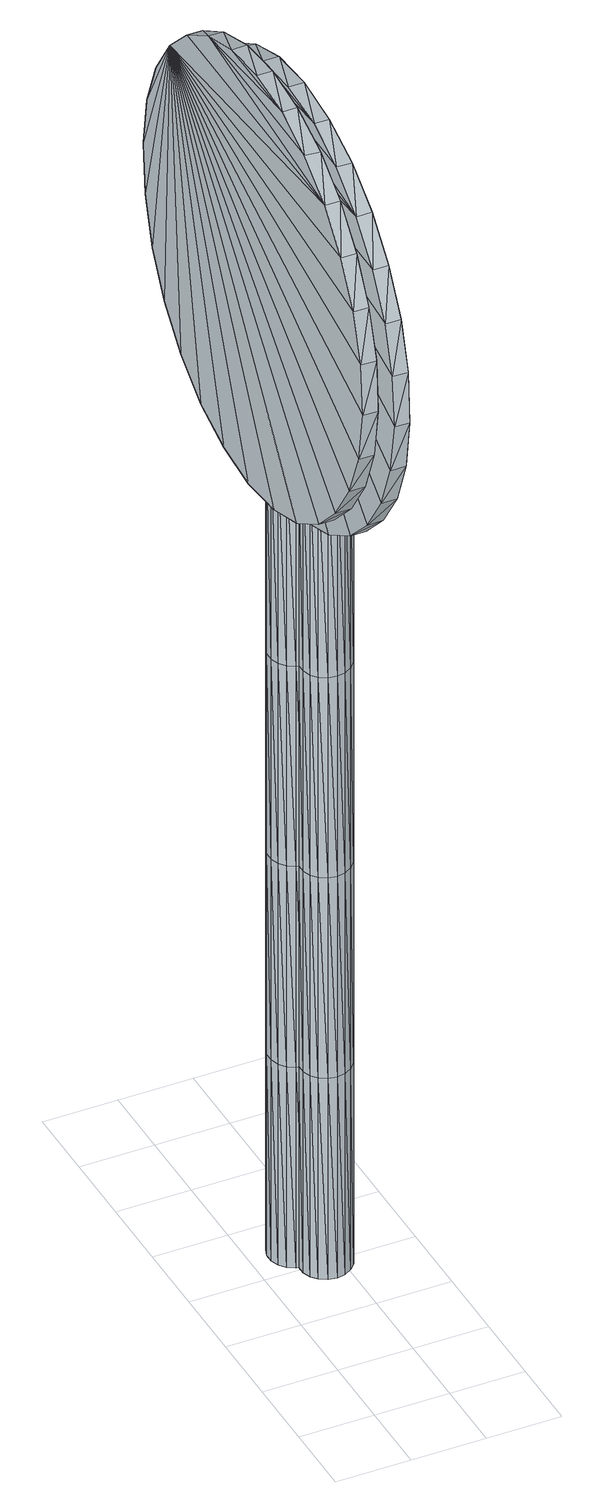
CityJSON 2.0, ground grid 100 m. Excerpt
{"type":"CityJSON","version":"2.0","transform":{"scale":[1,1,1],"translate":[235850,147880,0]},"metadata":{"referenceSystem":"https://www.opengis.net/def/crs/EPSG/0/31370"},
"CityObjects":{
"object1":{"type":"GenericCityObject","attributes":{"cluster":39,"mean_distance_to_centroid":0.156,"new_centroid_x":235797.66,"new_centroid_y":148295.98,"mean_distance_to_camera":11.08,"H1":0,"H2":0,"Z_final":107.61,"cluster2":-1,"proj_x":235793.74,"proj_y":148292.3,"id_line":62536,"bearing_l":316.77,"distance":5.37,"orientation":"right","G_obj":316.77},"geometry":[{"type":"MultiSurface","lod":"2","boundaries":[[[0,1,2]],[[2,1,3]],[[3,1,4]],[[4,1,5]],[[5,1,6]],[[1,7,6]],[[1,8,7]],[[1,9,8]],[[1,10,9]],[[1,11,10]],[[1,12,11]],[[1,13,12]],[[1,14,13]],[[15,14,1]],[[16,15,1]],[[17,16,1]],[[18,17,1]],[[0,18,1]],[[19,20,0]],[[19,0,2]],[[21,19,2]],[[21,2,3]],[[21,3,22]],[[22,3,4]],[[22,4,23]],[[23,4,5]],[[23,5,24]],[[24,5,6]],[[24,6,25]],[[25,6,7]],[[25,7,26]],[[26,7,8]],[[26,8,27]],[[8,9,27]],[[27,9,28]],[[9,10,28]],[[10,29,28]],[[10,11,29]],[[11,30,29]],[[11,12,30]],[[30,12,31]],[[31,12,13]],[[31,13,32]],[[32,13,14]],[[32,14,33]],[[33,14,15]],[[33,15,34]],[[34,15,16]],[[34,16,35]],[[35,16,17]],[[36,35,17]],[[18,36,17]],[[20,36,18]],[[20,18,0]],[[37,38,20]],[[37,20,19]],[[39,37,19]],[[21,39,19]],[[39,21,40]],[[40,21,22]],[[40,22,41]],[[41,22,23]],[[41,23,42]],[[42,23,24]],[[42,24,43]],[[43,24,25]],[[43,25,44]],[[44,25,26]],[[26,45,44]],[[26,27,45]],[[27,46,45]],[[27,28,46]],[[28,47,46]],[[28,29,47]],[[47,29,48]],[[29,30,48]],[[48,30,49]],[[49,30,31]],[[49,31,50]],[[50,31,32]],[[50,32,51]],[[51,32,33]],[[51,33,52]],[[52,33,34]],[[52,34,53]],[[53,34,35]],[[54,53,35]],[[54,35,36]],[[38,54,36]],[[38,36,20]],[[55,56,38]],[[55,38,37]],[[57,55,37]],[[57,37,39]],[[57,39,58]],[[58,39,40]],[[58,40,59]],[[59,40,41]],[[59,41,60]],[[60,41,42]],[[60,42,61]],[[61,42,43]],[[61,43,62]],[[62,43,44]],[[44,63,62]],[[44,45,63]],[[45,64,63]],[[45,46,64]],[[46,65,64]],[[46,47,65]],[[47,66,65]],[[47,48,66]],[[66,48,67]],[[67,48,49]],[[67,49,68]],[[68,49,50]],[[68,50,69]],[[69,50,51]],[[69,51,70]],[[70,51,52]],[[70,52,71]],[[71,52,53]],[[72,71,53]],[[72,53,54]],[[56,72,54]],[[56,54,38]],[[73,74,56]],[[73,56,55]],[[75,73,55]],[[75,55,57]],[[75,57,76]],[[76,57,58]],[[76,58,77]],[[77,58,59]],[[77,59,78]],[[78,59,60]],[[78,60,79]],[[79,60,61]],[[79,61,80]],[[80,61,62]],[[62,81,80]],[[62,63,81]],[[63,82,81]],[[63,64,82]],[[64,83,82]],[[64,65,83]],[[65,84,83]],[[65,66,84]],[[84,66,85]],[[85,66,67]],[[85,67,86]],[[86,67,68]],[[86,68,87]],[[87,68,69]],[[87,69,88]],[[88,69,70]],[[88,70,89]],[[89,70,71]],[[90,89,71]],[[90,71,72]],[[74,90,72]],[[74,72,56]],[[91,92,74]],[[91,74,73]],[[93,91,73]],[[93,73,75]],[[93,75,94]],[[94,75,76]],[[94,76,95]],[[95,76,77]],[[95,77,96]],[[96,77,78]],[[96,78,97]],[[97,78,79]],[[97,79,98]],[[98,79,80]],[[80,99,98]],[[80,81,99]],[[81,100,99]],[[81,82,100]],[[82,101,100]],[[82,83,101]],[[83,102,101]],[[83,84,102]],[[102,84,103]],[[103,84,85]],[[103,85,104]],[[104,85,86]],[[104,86,105]],[[105,86,87]],[[105,87,106]],[[106,87,88]],[[106,88,107]],[[107,88,89]],[[108,107,89]],[[108,89,90]],[[92,108,90]],[[92,90,74]],[[92,91,109]],[[91,93,109]],[[93,94,109]],[[94,95,109]],[[95,96,109]],[[109,96,97]],[[109,97,98]],[[109,98,99]],[[109,99,100]],[[109,100,101]],[[109,101,102]],[[109,102,103]],[[109,103,104]],[[105,109,104]],[[106,109,105]],[[107,109,106]],[[108,109,107]],[[92,109,108]],[[110,111,112]],[[113,112,114]],[[115,112,113]],[[116,112,115]],[[117,112,116]],[[118,112,117]],[[119,112,118]],[[120,112,119]],[[121,112,120]],[[122,112,121]],[[122,123,112]],[[123,110,112]],[[111,124,112]],[[124,125,112]],[[125,126,112]],[[126,127,112]],[[127,128,112]],[[128,129,112]],[[129,130,112]],[[130,131,112]],[[112,131,132]],[[131,133,132]],[[131,134,133]],[[133,134,135]],[[133,135,136]],[[135,137,136]],[[133,136,138]],[[136,139,138]],[[136,137,139]],[[137,140,139]],[[137,135,140]],[[135,141,140]],[[135,134,141]],[[134,142,141]],[[134,131,142]],[[131,143,142]],[[131,130,143]],[[143,130,144]],[[144,130,129]],[[144,129,145]],[[145,129,128]],[[145,128,146]],[[146,127,147]],[[147,127,126]],[[147,126,148]],[[148,126,125]],[[148,125,149]],[[149,125,124]],[[150,149,124]],[[150,124,111]],[[151,150,111]],[[151,111,110]],[[152,151,110]],[[152,110,123]],[[146,128,127]],[[153,123,122]],[[154,153,122]],[[154,122,121]],[[155,154,121]],[[155,121,120]],[[156,155,120]],[[156,120,119]],[[157,156,119]],[[157,119,118]],[[157,118,158]],[[158,118,117]],[[158,117,159]],[[153,152,123]],[[159,117,116]],[[159,116,160]],[[160,116,115]],[[160,115,161]],[[161,115,113]],[[161,113,162]],[[162,113,114]],[[162,114,163]],[[163,114,112]],[[163,112,164]],[[164,112,132]],[[132,165,164]],[[132,133,165]],[[133,138,165]],[[138,139,140]],[[161,162,163]],[[160,161,163]],[[159,160,163]],[[158,159,163]],[[157,158,163]],[[156,157,163]],[[155,156,163]],[[154,155,163]],[[153,154,163]],[[153,163,152]],[[152,163,151]],[[151,163,150]],[[150,163,149]],[[149,163,148]],[[148,163,147]],[[147,163,146]],[[146,163,145]],[[145,163,144]],[[144,163,143]],[[143,163,142]],[[163,164,142]],[[142,164,165]],[[142,165,141]],[[165,140,141]],[[165,138,140]],[[166,167,168]],[[168,167,169]],[[170,168,169]],[[170,169,171]],[[170,171,172]],[[172,171,173]],[[172,173,174]],[[174,173,175]],[[174,175,176]],[[176,175,177]],[[176,177,178]],[[178,177,179]],[[178,179,180]],[[180,179,181]],[[180,181,182]],[[182,181,183]],[[182,183,184]],[[184,183,185]],[[184,185,186]],[[186,185,187]],[[186,187,188]],[[188,187,189]],[[188,189,190]],[[190,189,191]],[[192,190,191]],[[192,191,193]],[[194,192,193]],[[194,193,195]],[[196,194,195]],[[196,195,197]],[[198,196,197]],[[198,197,199]],[[200,198,199]],[[200,199,201]],[[202,200,201]],[[202,201,203]],[[204,202,203]],[[204,203,205]],[[206,204,205]],[[206,205,207]],[[208,206,207]],[[208,207,209]],[[210,208,209]],[[210,209,211]],[[212,210,211]],[[212,211,213]],[[214,212,213]],[[214,213,215]],[[216,214,215]],[[216,215,217]],[[216,217,218]],[[218,217,219]],[[218,219,220]],[[220,219,221]],[[220,221,222]],[[222,221,223]],[[222,223,224]],[[224,223,225]],[[224,225,226]],[[226,225,227]],[[226,227,228]],[[228,227,229]],[[228,229,230]],[[230,229,231]],[[230,231,232]],[[232,231,233]],[[232,233,234]],[[234,233,235]],[[234,235,236]],[[236,235,237]],[[238,236,237]],[[238,237,239]],[[238,239,240]],[[240,239,241]],[[241,242,240]],[[241,243,242]],[[242,243,244]],[[244,243,245]],[[244,245,246]],[[246,245,247]],[[246,247,248]],[[248,247,249]],[[248,249,250]],[[250,249,251]],[[250,251,252]],[[252,251,253]],[[252,253,254]],[[254,253,255]],[[254,255,256]],[[256,255,257]],[[256,257,258]],[[258,257,259]],[[258,259,260]],[[260,259,261]],[[260,261,262]],[[262,261,263]],[[262,263,264]],[[264,263,265]],[[264,265,266]],[[266,265,267]],[[267,268,266]],[[267,269,268]],[[269,270,268]],[[269,271,270]],[[271,272,270]],[[271,273,272]],[[273,274,272]],[[273,275,274]],[[275,276,274]],[[275,277,276]],[[277,278,276]],[[277,279,278]],[[279,280,278]],[[279,281,280]],[[281,282,280]],[[281,283,282]],[[283,284,282]],[[283,285,284]],[[285,286,284]],[[285,287,286]],[[287,288,286]],[[287,289,288]],[[288,289,290]],[[290,289,291]],[[290,291,292]],[[292,291,293]],[[292,293,294]],[[294,293,295]],[[294,295,296]],[[296,295,297]],[[296,297,298]],[[298,297,299]],[[298,299,300]],[[300,299,301]],[[300,301,302]],[[302,301,303]],[[302,303,304]],[[304,303,305]],[[304,305,306]],[[306,305,307]],[[306,307,308]],[[308,307,309]],[[308,309,310]],[[310,309,311]],[[311,166,310]],[[311,167,166]],[[169,167,311]],[[169,311,171]],[[171,311,309]],[[173,171,309]],[[173,309,307]],[[175,173,307]],[[175,307,305]],[[177,175,305]],[[177,305,303]],[[179,177,303]],[[179,303,301]],[[181,179,301]],[[181,301,299]],[[183,181,299]],[[183,299,297]],[[183,297,295]],[[185,183,295]],[[185,295,293]],[[187,185,293]],[[187,293,291]],[[189,187,291]],[[189,291,289]],[[189,289,287]],[[189,287,285]],[[191,189,285]],[[191,285,283]],[[193,191,283]],[[195,193,283]],[[195,283,281]],[[197,195,281]],[[199,197,281]],[[201,199,281]],[[201,281,279]],[[203,201,279]],[[205,203,279]],[[205,279,277]],[[205,277,207]],[[207,277,209]],[[209,277,275]],[[209,275,211]],[[211,275,273]],[[211,273,213]],[[213,273,271]],[[213,271,215]],[[215,271,269]],[[215,269,217]],[[217,269,219]],[[219,269,267]],[[219,267,221]],[[221,267,265]],[[221,265,223]],[[223,265,263]],[[223,263,225]],[[225,263,261]],[[225,261,227]],[[227,261,259]],[[227,259,229]],[[229,259,257]],[[229,257,255]],[[229,255,231]],[[231,255,253]],[[231,253,233]],[[233,253,251]],[[233,251,235]],[[251,249,235]],[[235,249,247]],[[235,247,237]],[[247,245,237]],[[237,245,243]],[[237,243,239]],[[239,243,241]],[[238,240,242]],[[168,310,166]],[[170,310,168]],[[170,308,310]],[[172,308,170]],[[172,306,308]],[[174,306,172]],[[174,304,306]],[[176,304,174]],[[176,302,304]],[[178,302,176]],[[178,300,302]],[[180,300,178]],[[180,298,300]],[[182,298,180]],[[182,296,298]],[[182,294,296]],[[184,294,182]],[[184,292,294]],[[186,292,184]],[[186,290,292]],[[188,290,186]],[[188,288,290]],[[188,286,288]],[[188,284,286]],[[190,284,188]],[[190,282,284]],[[192,282,190]],[[194,282,192]],[[194,280,282]],[[196,280,194]],[[198,280,196]],[[200,280,198]],[[200,278,280]],[[202,278,200]],[[204,278,202]],[[204,276,278]],[[204,206,276]],[[206,208,276]],[[208,274,276]],[[208,210,274]],[[210,272,274]],[[210,212,272]],[[212,270,272]],[[212,214,270]],[[214,268,270]],[[214,216,268]],[[216,218,268]],[[218,266,268]],[[218,220,266]],[[220,264,266]],[[220,222,264]],[[222,262,264]],[[222,224,262]],[[224,260,262]],[[224,226,260]],[[226,258,260]],[[226,228,258]],[[228,256,258]],[[228,254,256]],[[228,230,254]],[[230,252,254]],[[230,232,252]],[[232,250,252]],[[232,234,250]],[[250,234,248]],[[234,246,248]],[[234,236,246]],[[246,236,244]],[[236,242,244]],[[236,238,242]],[[312,313,314]],[[314,313,315]],[[316,314,315]],[[316,315,317]],[[316,317,318]],[[318,317,319]],[[318,319,320]],[[320,319,321]],[[320,321,322]],[[322,321,323]],[[322,323,324]],[[324,323,325]],[[324,325,326]],[[326,325,327]],[[326,327,328]],[[328,327,329]],[[328,329,330]],[[330,329,331]],[[330,331,332]],[[332,331,333]],[[332,333,334]],[[334,333,335]],[[334,335,336]],[[336,335,337]],[[338,336,337]],[[338,337,339]],[[340,338,339]],[[340,339,341]],[[342,340,341]],[[342,341,343]],[[344,342,343]],[[344,343,345]],[[346,344,345]],[[346,345,347]],[[348,346,347]],[[348,347,349]],[[350,348,349]],[[350,349,351]],[[352,350,351]],[[352,351,353]],[[354,352,353]],[[354,353,355]],[[356,354,355]],[[356,355,357]],[[358,356,357]],[[358,357,359]],[[360,358,359]],[[360,359,361]],[[362,360,361]],[[362,361,363]],[[362,363,364]],[[364,363,365]],[[364,365,366]],[[366,365,367]],[[366,367,368]],[[368,367,369]],[[368,369,370]],[[370,369,371]],[[370,371,372]],[[372,371,373]],[[372,373,374]],[[374,373,375]],[[374,375,376]],[[376,375,377]],[[376,377,378]],[[378,377,379]],[[378,379,380]],[[380,379,381]],[[380,381,382]],[[382,381,383]],[[384,382,383]],[[384,383,385]],[[384,385,386]],[[386,385,387]],[[387,388,386]],[[387,389,388]],[[388,389,390]],[[390,389,391]],[[390,391,392]],[[392,391,393]],[[392,393,394]],[[394,393,395]],[[394,395,396]],[[396,395,397]],[[396,397,398]],[[398,397,399]],[[398,399,400]],[[400,399,401]],[[400,401,402]],[[402,401,403]],[[402,403,404]],[[404,403,405]],[[404,405,406]],[[406,405,407]],[[406,407,408]],[[408,407,409]],[[408,409,410]],[[410,409,411]],[[410,411,412]],[[412,411,413]],[[413,414,412]],[[413,415,414]],[[415,416,414]],[[415,417,416]],[[417,418,416]],[[417,419,418]],[[419,420,418]],[[419,421,420]],[[421,422,420]],[[421,423,422]],[[423,424,422]],[[423,425,424]],[[425,426,424]],[[425,427,426]],[[427,428,426]],[[427,429,428]],[[429,430,428]],[[429,431,430]],[[431,432,430]],[[431,433,432]],[[433,434,432]],[[433,435,434]],[[434,435,436]],[[436,435,437]],[[436,437,438]],[[438,437,439]],[[438,439,440]],[[440,439,441]],[[440,441,442]],[[442,441,443]],[[442,443,444]],[[444,443,445]],[[444,445,446]],[[446,445,447]],[[446,447,448]],[[448,447,449]],[[448,449,450]],[[450,449,451]],[[450,451,452]],[[452,451,453]],[[452,453,454]],[[454,453,455]],[[454,455,456]],[[456,455,457]],[[456,457,458]],[[458,457,459]],[[459,312,458]],[[459,313,312]],[[315,313,459]],[[315,459,317]],[[317,459,457]],[[319,317,457]],[[319,457,455]],[[321,319,455]],[[321,455,453]],[[323,321,453]],[[323,453,451]],[[325,323,451]],[[325,451,449]],[[327,325,449]],[[327,449,447]],[[329,327,447]],[[329,447,445]],[[329,445,443]],[[331,329,443]],[[331,443,441]],[[333,331,441]],[[333,441,439]],[[333,439,437]],[[335,333,437]],[[335,437,435]],[[335,435,433]],[[335,433,431]],[[337,335,431]],[[337,431,429]],[[339,337,429]],[[341,339,429]],[[341,429,427]],[[343,341,427]],[[345,343,427]],[[347,345,427]],[[347,427,425]],[[349,347,425]],[[351,349,425]],[[351,425,423]],[[351,423,353]],[[353,423,355]],[[355,423,421]],[[355,421,357]],[[357,421,419]],[[357,419,359]],[[359,419,417]],[[359,417,361]],[[361,417,415]],[[361,415,363]],[[363,415,365]],[[365,415,413]],[[365,413,367]],[[367,413,411]],[[367,411,369]],[[369,411,409]],[[369,409,371]],[[371,409,407]],[[371,407,373]],[[373,407,405]],[[373,405,375]],[[375,405,403]],[[375,403,401]],[[375,401,377]],[[377,401,399]],[[377,399,379]],[[379,399,397]],[[379,397,381]],[[397,395,381]],[[381,395,393]],[[381,393,383]],[[393,391,383]],[[383,391,389]],[[383,389,385]],[[385,389,387]],[[384,386,388]],[[314,458,312]],[[316,458,314]],[[316,456,458]],[[318,456,316]],[[318,454,456]],[[320,454,318]],[[320,452,454]],[[322,452,320]],[[322,450,452]],[[324,450,322]],[[324,448,450]],[[326,448,324]],[[326,446,448]],[[328,446,326]],[[328,444,446]],[[328,442,444]],[[330,442,328]],[[330,440,442]],[[332,440,330]],[[332,438,440]],[[332,436,438]],[[334,436,332]],[[334,434,436]],[[334,432,434]],[[334,430,432]],[[336,430,334]],[[336,428,430]],[[338,428,336]],[[340,428,338]],[[340,426,428]],[[342,426,340]],[[344,426,342]],[[346,426,344]],[[346,424,426]],[[348,424,346]],[[350,424,348]],[[350,422,424]],[[350,352,422]],[[352,354,422]],[[354,420,422]],[[354,356,420]],[[356,418,420]],[[356,358,418]],[[358,416,418]],[[358,360,416]],[[360,414,416]],[[360,362,414]],[[362,364,414]],[[364,412,414]],[[364,366,412]],[[366,410,412]],[[366,368,410]],[[368,408,410]],[[368,370,408]],[[370,406,408]],[[370,372,406]],[[372,404,406]],[[372,374,404]],[[374,402,404]],[[374,400,402]],[[374,376,400]],[[376,398,400]],[[376,378,398]],[[378,396,398]],[[378,380,396]],[[396,380,394]],[[380,392,394]],[[380,382,392]],[[392,382,390]],[[382,388,390]],[[382,384,388]]]}]},
"object2":{"type":"GenericCityObject","attributes":{"cluster":38,"mean_distance_to_centroid":0.112,"new_centroid_x":235821.65,"new_centroid_y":148258.34,"mean_distance_to_camera":5.06,"H1":0,"H2":0,"Z_final":108.99,"cluster2":-1,"proj_x":235823.78,"proj_y":148260.34,"id_line":53039,"bearing_l":136.77,"distance":2.92,"orientation":"right","G_obj":136.77},"geometry":[{"type":"MultiSurface","lod":"2","boundaries":[[[460,461,462]],[[462,461,463]],[[463,461,464]],[[464,461,465]],[[465,461,466]],[[461,467,466]],[[461,468,467]],[[461,469,468]],[[461,470,469]],[[461,471,470]],[[461,472,471]],[[461,473,472]],[[461,474,473]],[[475,474,461]],[[476,475,461]],[[477,476,461]],[[478,477,461]],[[460,478,461]],[[479,480,460]],[[479,460,462]],[[481,479,462]],[[481,462,463]],[[481,463,482]],[[482,463,464]],[[482,464,483]],[[483,464,465]],[[483,465,484]],[[484,465,466]],[[484,466,485]],[[485,466,467]],[[485,467,486]],[[486,467,468]],[[486,468,487]],[[468,469,487]],[[487,469,488]],[[469,470,488]],[[470,489,488]],[[470,471,489]],[[471,490,489]],[[471,472,490]],[[490,472,491]],[[491,472,473]],[[491,473,492]],[[492,473,474]],[[492,474,493]],[[493,474,475]],[[493,475,494]],[[494,475,476]],[[494,476,495]],[[495,476,477]],[[496,495,477]],[[478,496,477]],[[480,496,478]],[[480,478,460]],[[497,498,480]],[[497,480,479]],[[499,497,479]],[[481,499,479]],[[499,481,500]],[[500,481,482]],[[500,482,501]],[[501,482,483]],[[501,483,502]],[[502,483,484]],[[502,484,503]],[[503,484,485]],[[503,485,504]],[[504,485,486]],[[486,505,504]],[[486,487,505]],[[487,506,505]],[[487,488,506]],[[488,507,506]],[[488,489,507]],[[507,489,508]],[[489,490,508]],[[508,490,509]],[[509,490,491]],[[509,491,510]],[[510,491,492]],[[510,492,511]],[[511,492,493]],[[511,493,512]],[[512,493,494]],[[512,494,513]],[[513,494,495]],[[514,513,495]],[[514,495,496]],[[498,514,496]],[[498,496,480]],[[515,516,498]],[[515,498,497]],[[517,515,497]],[[517,497,499]],[[517,499,518]],[[518,499,500]],[[518,500,519]],[[519,500,501]],[[519,501,520]],[[520,501,502]],[[520,502,521]],[[521,502,503]],[[521,503,522]],[[522,503,504]],[[504,523,522]],[[504,505,523]],[[505,524,523]],[[505,506,524]],[[506,525,524]],[[506,507,525]],[[507,526,525]],[[507,508,526]],[[526,508,527]],[[527,508,509]],[[527,509,528]],[[528,509,510]],[[528,510,529]],[[529,510,511]],[[529,511,530]],[[530,511,512]],[[530,512,531]],[[531,512,513]],[[532,531,513]],[[532,513,514]],[[516,532,514]],[[516,514,498]],[[533,534,516]],[[533,516,515]],[[535,533,515]],[[535,515,517]],[[535,517,536]],[[536,517,518]],[[536,518,537]],[[537,518,519]],[[537,519,538]],[[538,519,520]],[[538,520,539]],[[539,520,521]],[[539,521,540]],[[540,521,522]],[[522,541,540]],[[522,523,541]],[[523,542,541]],[[523,524,542]],[[524,543,542]],[[524,525,543]],[[525,544,543]],[[525,526,544]],[[544,526,545]],[[545,526,527]],[[545,527,546]],[[546,527,528]],[[546,528,547]],[[547,528,529]],[[547,529,548]],[[548,529,530]],[[548,530,549]],[[549,530,531]],[[550,549,531]],[[550,531,532]],[[534,550,532]],[[534,532,516]],[[551,552,534]],[[551,534,533]],[[553,551,533]],[[553,533,535]],[[553,535,554]],[[554,535,536]],[[554,536,555]],[[555,536,537]],[[555,537,556]],[[556,537,538]],[[556,538,557]],[[557,538,539]],[[557,539,558]],[[558,539,540]],[[540,559,558]],[[540,541,559]],[[541,560,559]],[[541,542,560]],[[542,561,560]],[[542,543,561]],[[543,562,561]],[[543,544,562]],[[562,544,563]],[[563,544,545]],[[563,545,564]],[[564,545,546]],[[564,546,565]],[[565,546,547]],[[565,547,566]],[[566,547,548]],[[566,548,567]],[[567,548,549]],[[568,567,549]],[[568,549,550]],[[552,568,550]],[[552,550,534]],[[552,551,569]],[[551,553,569]],[[553,554,569]],[[554,555,569]],[[555,556,569]],[[569,556,557]],[[569,557,558]],[[569,558,559]],[[569,559,560]],[[569,560,561]],[[569,561,562]],[[569,562,563]],[[569,563,564]],[[565,569,564]],[[566,569,565]],[[567,569,566]],[[568,569,567]],[[552,569,568]],[[570,571,572]],[[573,572,574]],[[575,572,573]],[[576,572,575]],[[577,572,576]],[[578,572,577]],[[579,572,578]],[[580,572,579]],[[581,572,580]],[[582,572,581]],[[582,583,572]],[[583,570,572]],[[571,584,572]],[[584,585,572]],[[585,586,572]],[[586,587,572]],[[587,588,572]],[[588,589,572]],[[589,590,572]],[[590,591,572]],[[572,591,592]],[[591,593,592]],[[591,594,593]],[[593,594,595]],[[593,595,596]],[[595,597,596]],[[593,596,598]],[[596,599,598]],[[596,597,599]],[[597,600,599]],[[597,595,600]],[[595,601,600]],[[595,594,601]],[[594,602,601]],[[594,591,602]],[[591,603,602]],[[591,590,603]],[[603,590,604]],[[604,590,589]],[[604,589,605]],[[605,589,588]],[[605,588,606]],[[606,587,607]],[[607,587,586]],[[607,586,608]],[[608,586,585]],[[608,585,609]],[[609,585,584]],[[610,609,584]],[[610,584,571]],[[611,610,571]],[[611,571,570]],[[612,611,570]],[[612,570,583]],[[606,588,587]],[[613,583,582]],[[614,613,582]],[[614,582,581]],[[615,614,581]],[[615,581,580]],[[616,615,580]],[[616,580,579]],[[617,616,579]],[[617,579,578]],[[617,578,618]],[[618,578,577]],[[618,577,619]],[[613,612,583]],[[619,577,576]],[[619,576,620]],[[620,576,575]],[[620,575,621]],[[621,575,573]],[[621,573,622]],[[622,573,574]],[[622,574,623]],[[623,574,572]],[[623,572,624]],[[624,572,592]],[[592,625,624]],[[592,593,625]],[[593,598,625]],[[598,599,600]],[[621,622,623]],[[620,621,623]],[[619,620,623]],[[618,619,623]],[[617,618,623]],[[616,617,623]],[[615,616,623]],[[614,615,623]],[[613,614,623]],[[613,623,612]],[[612,623,611]],[[611,623,610]],[[610,623,609]],[[609,623,608]],[[608,623,607]],[[607,623,606]],[[606,623,605]],[[605,623,604]],[[604,623,603]],[[603,623,602]],[[623,624,602]],[[602,624,625]],[[602,625,601]],[[625,600,601]],[[625,598,600]],[[626,627,628]],[[628,627,629]],[[630,628,629]],[[630,629,631]],[[630,631,632]],[[632,631,633]],[[632,633,634]],[[634,633,635]],[[634,635,636]],[[636,635,637]],[[636,637,638]],[[638,637,639]],[[638,639,640]],[[640,639,641]],[[640,641,642]],[[642,641,643]],[[642,643,644]],[[644,643,645]],[[644,645,646]],[[646,645,647]],[[646,647,648]],[[648,647,649]],[[648,649,650]],[[650,649,651]],[[652,650,651]],[[652,651,653]],[[654,652,653]],[[654,653,655]],[[656,654,655]],[[656,655,657]],[[658,656,657]],[[658,657,659]],[[660,658,659]],[[660,659,661]],[[662,660,661]],[[662,661,663]],[[664,662,663]],[[664,663,665]],[[666,664,665]],[[666,665,667]],[[668,666,667]],[[668,667,669]],[[670,668,669]],[[670,669,671]],[[672,670,671]],[[672,671,673]],[[674,672,673]],[[674,673,675]],[[676,674,675]],[[676,675,677]],[[676,677,678]],[[678,677,679]],[[678,679,680]],[[680,679,681]],[[680,681,682]],[[682,681,683]],[[682,683,684]],[[684,683,685]],[[684,685,686]],[[686,685,687]],[[686,687,688]],[[688,687,689]],[[688,689,690]],[[690,689,691]],[[690,691,692]],[[692,691,693]],[[692,693,694]],[[694,693,695]],[[694,695,696]],[[696,695,697]],[[698,696,697]],[[698,697,699]],[[698,699,700]],[[700,699,701]],[[701,702,700]],[[701,703,702]],[[702,703,704]],[[704,703,705]],[[704,705,706]],[[706,705,707]],[[706,707,708]],[[708,707,709]],[[708,709,710]],[[710,709,711]],[[710,711,712]],[[712,711,713]],[[712,713,714]],[[714,713,715]],[[714,715,716]],[[716,715,717]],[[716,717,718]],[[718,717,719]],[[718,719,720]],[[720,719,721]],[[720,721,722]],[[722,721,723]],[[722,723,724]],[[724,723,725]],[[724,725,726]],[[726,725,727]],[[727,728,726]],[[727,729,728]],[[729,730,728]],[[729,731,730]],[[731,732,730]],[[731,733,732]],[[733,734,732]],[[733,735,734]],[[735,736,734]],[[735,737,736]],[[737,738,736]],[[737,739,738]],[[739,204,738]],[[739,205,204]],[[205,740,204]],[[205,741,740]],[[741,742,740]],[[741,743,742]],[[743,744,742]],[[743,745,744]],[[745,746,744]],[[745,747,746]],[[746,747,748]],[[748,747,749]],[[748,749,750]],[[750,749,751]],[[750,751,752]],[[752,751,753]],[[752,753,754]],[[754,753,755]],[[754,755,756]],[[756,755,757]],[[756,757,758]],[[758,757,759]],[[758,759,760]],[[760,759,761]],[[760,761,762]],[[762,761,763]],[[762,763,764]],[[764,763,765]],[[764,765,766]],[[766,765,767]],[[766,767,768]],[[768,767,769]],[[769,626,768]],[[769,627,626]],[[629,627,769]],[[629,769,631]],[[631,769,767]],[[633,631,767]],[[633,767,765]],[[635,633,765]],[[635,765,763]],[[637,635,763]],[[637,763,761]],[[639,637,761]],[[639,761,759]],[[641,639,759]],[[641,759,757]],[[643,641,757]],[[643,757,755]],[[643,755,753]],[[645,643,753]],[[645,753,751]],[[647,645,751]],[[647,751,749]],[[649,647,749]],[[649,749,747]],[[649,747,745]],[[649,745,743]],[[651,649,743]],[[651,743,741]],[[653,651,741]],[[655,653,741]],[[655,741,205]],[[657,655,205]],[[659,657,205]],[[661,659,205]],[[661,205,739]],[[663,661,739]],[[665,663,739]],[[665,739,737]],[[665,737,667]],[[667,737,669]],[[669,737,735]],[[669,735,671]],[[671,735,733]],[[671,733,673]],[[673,733,731]],[[673,731,675]],[[675,731,729]],[[675,729,677]],[[677,729,679]],[[679,729,727]],[[679,727,681]],[[681,727,725]],[[681,725,683]],[[683,725,723]],[[683,723,685]],[[685,723,721]],[[685,721,687]],[[687,721,719]],[[687,719,689]],[[689,719,717]],[[689,717,715]],[[689,715,691]],[[691,715,713]],[[691,713,693]],[[693,713,711]],[[693,711,695]],[[711,709,695]],[[695,709,707]],[[695,707,697]],[[707,705,697]],[[697,705,703]],[[697,703,699]],[[699,703,701]],[[698,700,702]],[[628,768,626]],[[630,768,628]],[[630,766,768]],[[632,766,630]],[[632,764,766]],[[634,764,632]],[[634,762,764]],[[636,762,634]],[[636,760,762]],[[638,760,636]],[[638,758,760]],[[640,758,638]],[[640,756,758]],[[642,756,640]],[[642,754,756]],[[642,752,754]],[[644,752,642]],[[644,750,752]],[[646,750,644]],[[646,748,750]],[[648,748,646]],[[648,746,748]],[[648,744,746]],[[648,742,744]],[[650,742,648]],[[650,740,742]],[[652,740,650]],[[654,740,652]],[[654,204,740]],[[656,204,654]],[[658,204,656]],[[660,204,658]],[[660,738,204]],[[662,738,660]],[[664,738,662]],[[664,736,738]],[[664,666,736]],[[666,668,736]],[[668,734,736]],[[668,670,734]],[[670,732,734]],[[670,672,732]],[[672,730,732]],[[672,674,730]],[[674,728,730]],[[674,676,728]],[[676,678,728]],[[678,726,728]],[[678,680,726]],[[680,724,726]],[[680,682,724]],[[682,722,724]],[[682,684,722]],[[684,720,722]],[[684,686,720]],[[686,718,720]],[[686,688,718]],[[688,716,718]],[[688,714,716]],[[688,690,714]],[[690,712,714]],[[690,692,712]],[[692,710,712]],[[692,694,710]],[[710,694,708]],[[694,706,708]],[[694,696,706]],[[706,696,704]],[[696,702,704]],[[696,698,702]],[[770,771,772]],[[772,771,773]],[[774,772,773]],[[774,773,775]],[[774,775,776]],[[776,775,777]],[[776,777,778]],[[778,777,779]],[[778,779,780]],[[780,779,781]],[[780,781,782]],[[782,781,783]],[[782,783,784]],[[784,783,785]],[[784,785,786]],[[786,785,787]],[[786,787,788]],[[788,787,789]],[[788,789,790]],[[790,789,791]],[[790,791,792]],[[792,791,793]],[[792,793,794]],[[794,793,795]],[[796,794,795]],[[796,795,797]],[[798,796,797]],[[798,797,799]],[[800,798,799]],[[800,799,801]],[[802,800,801]],[[802,801,803]],[[804,802,803]],[[804,803,805]],[[806,804,805]],[[806,805,807]],[[808,806,807]],[[808,807,809]],[[810,808,809]],[[810,809,811]],[[812,810,811]],[[812,811,813]],[[814,812,813]],[[814,813,815]],[[816,814,815]],[[816,815,817]],[[818,816,817]],[[818,817,819]],[[820,818,819]],[[820,819,821]],[[820,821,822]],[[822,821,823]],[[822,823,824]],[[824,823,825]],[[824,825,826]],[[826,825,827]],[[826,827,828]],[[828,827,829]],[[828,829,830]],[[830,829,831]],[[830,831,832]],[[832,831,833]],[[832,833,834]],[[834,833,835]],[[834,835,836]],[[836,835,837]],[[836,837,838]],[[838,837,839]],[[838,839,840]],[[840,839,841]],[[842,840,841]],[[842,841,843]],[[842,843,844]],[[844,843,845]],[[845,846,844]],[[845,847,846]],[[846,847,848]],[[848,847,849]],[[848,849,850]],[[850,849,851]],[[850,851,852]],[[852,851,853]],[[852,853,854]],[[854,853,855]],[[854,855,856]],[[856,855,857]],[[856,857,858]],[[858,857,859]],[[858,859,860]],[[860,859,861]],[[860,861,862]],[[862,861,863]],[[862,863,864]],[[864,863,865]],[[864,865,866]],[[866,865,867]],[[866,867,868]],[[868,867,869]],[[868,869,870]],[[870,869,871]],[[871,872,870]],[[871,873,872]],[[873,874,872]],[[873,875,874]],[[875,876,874]],[[875,877,876]],[[877,878,876]],[[877,879,878]],[[879,880,878]],[[879,881,880]],[[881,882,880]],[[881,883,882]],[[883,350,882]],[[883,351,350]],[[351,884,350]],[[351,885,884]],[[885,886,884]],[[885,887,886]],[[887,888,886]],[[887,889,888]],[[889,890,888]],[[889,891,890]],[[890,891,892]],[[892,891,893]],[[892,893,894]],[[894,893,895]],[[894,895,896]],[[896,895,897]],[[896,897,898]],[[898,897,899]],[[898,899,900]],[[900,899,901]],[[900,901,902]],[[902,901,903]],[[902,903,904]],[[904,903,905]],[[904,905,906]],[[906,905,907]],[[906,907,908]],[[908,907,909]],[[908,909,910]],[[910,909,911]],[[910,911,912]],[[912,911,913]],[[912,913,914]],[[914,913,915]],[[915,770,914]],[[915,771,770]],[[773,771,915]],[[773,915,775]],[[775,915,913]],[[777,775,913]],[[777,913,911]],[[779,777,911]],[[779,911,909]],[[781,779,909]],[[781,909,907]],[[783,781,907]],[[783,907,905]],[[785,783,905]],[[785,905,903]],[[787,785,903]],[[787,903,901]],[[787,901,899]],[[789,787,899]],[[789,899,897]],[[791,789,897]],[[791,897,895]],[[791,895,893]],[[793,791,893]],[[793,893,891]],[[793,891,889]],[[793,889,887]],[[795,793,887]],[[795,887,885]],[[797,795,885]],[[799,797,885]],[[799,885,351]],[[801,799,351]],[[803,801,351]],[[805,803,351]],[[805,351,883]],[[807,805,883]],[[809,807,883]],[[809,883,881]],[[809,881,811]],[[811,881,813]],[[813,881,879]],[[813,879,815]],[[815,879,877]],[[815,877,817]],[[817,877,875]],[[817,875,819]],[[819,875,873]],[[819,873,821]],[[821,873,823]],[[823,873,871]],[[823,871,825]],[[825,871,869]],[[825,869,827]],[[827,869,867]],[[827,867,829]],[[829,867,865]],[[829,865,831]],[[831,865,863]],[[831,863,833]],[[833,863,861]],[[833,861,859]],[[833,859,835]],[[835,859,857]],[[835,857,837]],[[837,857,855]],[[837,855,839]],[[855,853,839]],[[839,853,851]],[[839,851,841]],[[851,849,841]],[[841,849,847]],[[841,847,843]],[[843,847,845]],[[842,844,846]],[[772,914,770]],[[774,914,772]],[[774,912,914]],[[776,912,774]],[[776,910,912]],[[778,910,776]],[[778,908,910]],[[780,908,778]],[[780,906,908]],[[782,906,780]],[[782,904,906]],[[784,904,782]],[[784,902,904]],[[786,902,784]],[[786,900,902]],[[786,898,900]],[[788,898,786]],[[788,896,898]],[[790,896,788]],[[790,894,896]],[[790,892,894]],[[792,892,790]],[[792,890,892]],[[792,888,890]],[[792,886,888]],[[794,886,792]],[[794,884,886]],[[796,884,794]],[[798,884,796]],[[798,350,884]],[[800,350,798]],[[802,350,800]],[[804,350,802]],[[804,882,350]],[[806,882,804]],[[808,882,806]],[[808,880,882]],[[808,810,880]],[[810,812,880]],[[812,878,880]],[[812,814,878]],[[814,876,878]],[[814,816,876]],[[816,874,876]],[[816,818,874]],[[818,872,874]],[[818,820,872]],[[820,822,872]],[[822,870,872]],[[822,824,870]],[[824,868,870]],[[824,826,868]],[[826,866,868]],[[826,828,866]],[[828,864,866]],[[828,830,864]],[[830,862,864]],[[830,832,862]],[[832,860,862]],[[832,858,860]],[[832,834,858]],[[834,856,858]],[[834,836,856]],[[836,854,856]],[[836,838,854]],[[854,838,852]],[[838,850,852]],[[838,840,850]],[[850,840,848]],[[840,846,848]],[[840,842,846]]]}]}
},
"vertices":[
[57,370,2],[57,337,2],[68,368,2],[78,363,2],[86,354,2],[90,343,2],[90,331,2],[86,320,2],[78,311,2],[68,305,2],[57,303,2],[45,305,2],[35,311,2],[28,320,2],[24,331,2],[24,343,2],[28,354,2],[35,363,2],[45,368,2],[68,368,300],[57,370,300],[78,363,300],[86,354,300],[90,343,300],[90,331,300],[86,320,300],[78,311,300],[68,305,300],[57,303,300],[45,305,300],[35,311,300],[28,320,300],[24,331,300],[24,343,300],[28,354,300],[35,363,300],[45,368,300],[68,368,598],[57,370,598],[78,363,598],[86,354,598],[90,343,598],[90,331,598],[86,320,598],[78,311,598],[68,305,598],[57,303,598],[45,305,598],[35,311,598],[28,320,598],[24,331,598],[24,343,598],[28,354,598],[35,363,598],[45,368,598],[68,368,895],[57,370,895],[78,363,895],[86,354,895],[90,343,895],[90,331,895],[86,320,895],[78,311,895],[68,305,895],[57,303,895],[45,305,895],[35,311,895],[28,320,895],[24,331,895],[24,343,895],[28,354,895],[35,363,895],[45,368,895],[68,368,1193],[57,370,1193],[78,363,1193],[86,354,1193],[90,343,1193],[90,331,1193],[86,320,1193],[78,311,1193],[68,305,1193],[57,303,1193],[45,305,1193],[35,311,1193],[28,320,1193],[24,331,1193],[24,343,1193],[28,354,1193],[35,363,1193],[45,368,1193],[68,368,1491],[57,370,1491],[78,363,1491],[86,354,1491],[90,343,1491],[90,331,1491],[86,320,1491],[78,311,1491],[68,305,1491],[57,303,1491],[45,305,1491],[35,311,1491],[28,320,1491],[24,331,1491],[24,343,1491],[28,354,1491],[35,363,1491],[45,368,1491],[57,337,1491],[21,210,1185],[22,154,1221],[31,579,1645],[29,637,1525],[30,614,1589],[28,645,1456],[26,637,1387],[25,614,1324],[24,579,1268],[23,532,1221],[22,476,1185],[22,412,1162],[21,343,1154],[21,274,1162],[22,108,1268],[23,72,1324],[24,49,1387],[25,41,1456],[27,49,1525],[28,72,1589],[29,108,1645],[30,154,1692],[31,532,1692],[32,476,1727],[31,210,1727],[31,274,1750],[32,412,1750],[32,343,1758],[11,412,1750],[11,343,1758],[11,274,1750],[10,211,1728],[9,154,1692],[8,108,1645],[7,72,1589],[6,49,1526],[5,41,1457],[3,49,1387],[2,72,1324],[1,108,1268],[1,154,1221],[0,211,1185],[0,274,1163],[0,343,1155],[1,412,1163],[1,476,1185],[2,532,1221],[3,579,1268],[4,614,1324],[6,637,1387],[7,645,1457],[8,637,1526],[9,614,1589],[10,579,1645],[10,532,1692],[11,476,1728],[14,447,1304],[14,447,1265],[47,446,1304],[47,446,1265],[47,428,1304],[47,428,1265],[69,419,1304],[69,419,1265],[73,418,1304],[73,418,1265],[76,416,1304],[76,416,1265],[79,415,1304],[79,415,1265],[83,413,1304],[83,413,1265],[86,411,1304],[86,411,1265],[89,409,1304],[89,409,1265],[92,406,1304],[92,406,1265],[102,399,1304],[102,399,1265],[105,397,1304],[105,397,1265],[107,394,1304],[107,394,1265],[109,391,1304],[109,391,1265],[111,388,1304],[111,388,1265],[112,384,1304],[112,384,1265],[113,381,1304],[113,381,1265],[113,377,1304],[113,377,1265],[112,342,1304],[112,342,1265],[110,324,1304],[110,324,1265],[109,319,1304],[109,319,1265],[107,314,1304],[107,314,1265],[105,309,1304],[105,309,1265],[102,305,1304],[102,305,1265],[99,301,1304],[99,301,1265],[95,298,1304],[95,298,1265],[91,295,1304],[91,295,1265],[86,292,1304],[86,292,1265],[82,290,1304],[82,290,1265],[77,288,1304],[77,288,1265],[72,287,1304],[72,287,1265],[66,286,1304],[66,286,1265],[61,285,1304],[61,285,1265],[56,285,1304],[56,285,1265],[44,285,1304],[44,285,1265],[42,260,1304],[42,260,1265],[13,258,1304],[13,258,1265],[14,290,1304],[14,290,1265],[34,304,1304],[34,304,1265],[50,303,1304],[50,303,1265],[54,303,1304],[54,303,1265],[57,303,1304],[57,303,1265],[60,303,1304],[60,303,1265],[64,303,1304],[64,303,1265],[67,304,1304],[67,304,1265],[70,305,1304],[70,305,1265],[74,306,1304],[74,306,1265],[77,307,1304],[77,307,1265],[79,308,1304],[79,308,1265],[81,310,1304],[81,310,1265],[83,313,1304],[83,313,1265],[85,315,1304],[85,315,1265],[86,318,1304],[86,318,1265],[87,321,1304],[87,321,1265],[89,340,1304],[89,340,1265],[88,377,1304],[88,377,1265],[88,380,1304],[88,380,1265],[87,382,1304],[87,382,1265],[87,384,1304],[87,384,1265],[85,386,1304],[85,386,1265],[84,388,1304],[84,388,1265],[82,389,1304],[82,389,1265],[80,390,1304],[80,390,1265],[78,392,1304],[78,392,1265],[76,393,1304],[76,393,1265],[74,394,1304],[74,394,1265],[71,394,1304],[71,394,1265],[69,395,1304],[69,395,1265],[66,396,1304],[66,396,1265],[64,396,1304],[64,396,1265],[43,400,1304],[43,400,1265],[19,414,1304],[19,414,1265],[22,447,1473],[22,447,1434],[55,446,1473],[55,446,1434],[55,428,1473],[55,428,1434],[77,419,1473],[77,419,1434],[81,418,1473],[81,418,1434],[84,416,1473],[84,416,1434],[88,415,1473],[88,415,1434],[91,413,1473],[91,413,1434],[94,411,1473],[94,411,1434],[97,409,1473],[97,409,1434],[100,406,1473],[100,406,1434],[110,399,1473],[110,399,1434],[113,397,1473],[113,397,1434],[115,394,1473],[115,394,1434],[117,391,1473],[117,391,1434],[119,388,1473],[119,388,1434],[120,384,1473],[120,384,1434],[121,381,1473],[121,381,1434],[121,377,1473],[121,377,1434],[120,342,1473],[120,342,1434],[118,324,1473],[118,324,1434],[117,319,1473],[117,319,1434],[115,314,1473],[115,314,1434],[113,309,1473],[113,309,1434],[110,305,1473],[110,305,1434],[107,301,1473],[107,301,1434],[103,298,1473],[103,298,1434],[99,295,1473],[99,295,1434],[94,292,1473],[94,292,1434],[90,290,1473],[90,290,1434],[85,288,1473],[85,288,1434],[80,287,1473],[80,287,1434],[74,286,1473],[74,286,1434],[69,285,1473],[69,285,1434],[64,285,1473],[64,285,1434],[52,285,1473],[52,285,1434],[50,260,1473],[50,260,1434],[21,258,1473],[21,258,1434],[22,290,1473],[22,290,1434],[42,304,1473],[42,304,1434],[58,303,1473],[58,303,1434],[62,303,1473],[62,303,1434],[65,303,1473],[65,303,1434],[68,303,1473],[68,303,1434],[72,303,1473],[72,303,1434],[75,304,1473],[75,304,1434],[78,305,1473],[78,305,1434],[82,306,1473],[82,306,1434],[85,307,1473],[85,307,1434],[87,308,1473],[87,308,1434],[90,310,1473],[90,310,1434],[91,313,1473],[91,313,1434],[93,315,1473],[93,315,1434],[94,318,1473],[94,318,1434],[95,321,1473],[95,321,1434],[97,340,1473],[97,340,1434],[96,377,1473],[96,377,1434],[96,380,1473],[96,380,1434],[96,382,1473],[96,382,1434],[95,384,1473],[95,384,1434],[94,386,1473],[94,386,1434],[92,388,1473],[92,388,1434],[90,389,1473],[90,389,1434],[89,390,1473],[89,390,1434],[88,390,1473],[88,390,1434],[86,392,1473],[86,392,1434],[84,393,1473],[84,393,1434],[82,394,1473],[82,394,1434],[79,394,1473],[79,394,1434],[77,395,1473],[77,395,1434],[75,396,1473],[75,396,1434],[72,396,1473],[72,396,1434],[51,400,1473],[51,400,1434],[27,414,1473],[27,414,1434],
[81,333,2],[81,299,2],[92,331,2],[102,325,2],[110,316,2],[114,305,2],[114,293,2],[110,282,2],[102,274,2],[92,268,2],[81,266,2],[69,268,2],[59,274,2],[52,282,2],[48,293,2],[48,305,2],[52,316,2],[59,325,2],[69,331,2],[92,331,300],[81,333,300],[102,325,300],[110,316,300],[114,305,300],[114,293,300],[110,282,300],[102,274,300],[92,268,300],[81,266,300],[69,268,300],[59,274,300],[52,282,300],[48,293,300],[48,305,300],[52,316,300],[59,325,300],[69,331,300],[92,331,598],[81,333,598],[102,325,598],[110,316,598],[114,305,598],[114,293,598],[110,282,598],[102,274,598],[92,268,598],[81,266,598],[69,268,598],[59,274,598],[52,282,598],[48,293,598],[48,305,598],[52,316,598],[59,325,598],[69,331,598],[92,331,895],[81,333,895],[102,325,895],[110,316,895],[114,305,895],[114,293,895],[110,282,895],[102,274,895],[92,268,895],[81,266,895],[69,268,895],[59,274,895],[52,282,895],[48,293,895],[48,305,895],[52,316,895],[59,325,895],[69,331,895],[92,331,1193],[81,333,1193],[102,325,1193],[110,316,1193],[114,305,1193],[114,293,1193],[110,282,1193],[102,274,1193],[92,268,1193],[81,266,1193],[69,268,1193],[59,274,1193],[52,282,1193],[48,293,1193],[48,305,1193],[52,316,1193],[59,325,1193],[69,331,1193],[92,331,1491],[81,333,1491],[102,325,1491],[110,316,1491],[114,305,1491],[114,293,1491],[110,282,1491],[102,274,1491],[92,268,1491],[81,266,1491],[69,268,1491],[59,274,1491],[52,282,1491],[48,293,1491],[48,305,1491],[52,316,1491],[59,325,1491],[69,331,1491],[81,299,1491],[45,173,1185],[46,117,1221],[55,541,1645],[53,599,1525],[54,577,1589],[52,607,1456],[50,599,1387],[49,577,1324],[48,541,1268],[47,494,1221],[46,438,1185],[46,375,1162],[45,306,1154],[45,236,1162],[46,70,1268],[47,34,1324],[48,12,1387],[49,4,1456],[51,12,1525],[52,34,1589],[53,70,1645],[54,117,1692],[55,494,1692],[56,438,1727],[55,173,1727],[55,236,1750],[56,375,1750],[56,306,1758],[35,375,1750],[35,306,1758],[35,236,1750],[34,173,1728],[33,117,1692],[32,70,1645],[31,34,1589],[30,12,1526],[29,4,1457],[27,12,1387],[26,34,1324],[25,70,1268],[25,117,1221],[24,173,1185],[24,236,1163],[24,306,1155],[25,375,1163],[25,438,1185],[26,494,1221],[27,541,1268],[28,577,1324],[30,600,1387],[31,607,1457],[32,600,1526],[33,577,1589],[34,541,1645],[34,494,1692],[35,438,1728],[38,410,1304],[38,410,1265],[71,409,1304],[71,409,1265],[71,390,1304],[71,390,1265],[93,382,1304],[93,382,1265],[97,380,1304],[97,380,1265],[100,379,1304],[100,379,1265],[103,377,1304],[103,377,1265],[107,375,1304],[107,375,1265],[110,373,1304],[110,373,1265],[113,371,1304],[113,371,1265],[116,369,1304],[116,369,1265],[126,361,1304],[126,361,1265],[129,359,1304],[129,359,1265],[131,356,1304],[131,356,1265],[133,353,1304],[133,353,1265],[135,350,1304],[135,350,1265],[136,347,1304],[136,347,1265],[137,343,1304],[137,343,1265],[137,340,1304],[137,340,1265],[136,305,1304],[136,305,1265],[134,286,1304],[134,286,1265],[133,281,1304],[133,281,1265],[131,276,1304],[131,276,1265],[129,272,1304],[129,272,1265],[126,268,1304],[126,268,1265],[123,264,1304],[123,264,1265],[119,260,1304],[119,260,1265],[115,257,1304],[115,257,1265],[110,255,1304],[110,255,1265],[106,253,1304],[106,253,1265],[101,251,1304],[101,251,1265],[96,249,1304],[96,249,1265],[90,248,1304],[90,248,1265],[85,248,1304],[85,248,1265],[80,247,1304],[80,247,1265],[68,247,1304],[68,247,1265],[66,222,1304],[66,222,1265],[37,221,1304],[37,221,1265],[38,252,1304],[38,252,1265],[58,266,1304],[58,266,1265],[74,265,1304],[74,265,1265],[78,265,1304],[78,265,1265],[81,265,1304],[81,265,1265],[84,265,1304],[84,265,1265],[88,266,1304],[88,266,1265],[91,266,1304],[91,266,1265],[94,267,1304],[94,267,1265],[98,268,1304],[98,268,1265],[101,269,1304],[101,269,1265],[103,271,1304],[103,271,1265],[105,273,1304],[105,273,1265],[107,275,1304],[107,275,1265],[109,278,1304],[109,278,1265],[110,281,1304],[110,281,1265],[111,284,1304],[111,284,1265],[113,303,1304],[113,303,1265],[112,340,1304],[112,340,1265],[111,344,1304],[111,344,1265],[111,346,1304],[111,346,1265],[109,348,1304],[109,348,1265],[108,350,1304],[108,350,1265],[106,351,1304],[106,351,1265],[104,353,1304],[104,353,1265],[102,354,1304],[102,354,1265],[100,355,1304],[100,355,1265],[98,356,1304],[98,356,1265],[95,357,1304],[95,357,1265],[93,357,1304],[93,357,1265],[90,358,1304],[90,358,1265],[88,359,1304],[88,359,1265],[67,363,1304],[67,363,1265],[43,376,1304],[43,376,1265],[46,410,1473],[46,410,1434],[79,409,1473],[79,409,1434],[79,390,1473],[79,390,1434],[101,382,1473],[101,382,1434],[105,380,1473],[105,380,1434],[108,379,1473],[108,379,1434],[111,377,1473],[111,377,1434],[115,375,1473],[115,375,1434],[118,373,1473],[118,373,1434],[121,371,1473],[121,371,1434],[124,369,1473],[124,369,1434],[134,361,1473],[134,361,1434],[137,359,1473],[137,359,1434],[139,356,1473],[139,356,1434],[141,353,1473],[141,353,1434],[143,350,1473],[143,350,1434],[144,347,1473],[144,347,1434],[145,343,1473],[145,343,1434],[145,340,1473],[145,340,1434],[144,305,1473],[144,305,1434],[142,286,1473],[142,286,1434],[141,281,1473],[141,281,1434],[139,276,1473],[139,276,1434],[137,272,1473],[137,272,1434],[134,268,1473],[134,268,1434],[131,264,1473],[131,264,1434],[127,260,1473],[127,260,1434],[123,257,1473],[123,257,1434],[118,255,1473],[118,255,1434],[114,253,1473],[114,253,1434],[109,251,1473],[109,251,1434],[104,249,1473],[104,249,1434],[98,248,1473],[98,248,1434],[93,248,1473],[93,248,1434],[88,247,1473],[88,247,1434],[76,247,1473],[76,247,1434],[74,222,1473],[74,222,1434],[45,221,1473],[45,221,1434],[46,252,1473],[46,252,1434],[66,266,1473],[66,266,1434],[82,265,1473],[82,265,1434],[86,265,1473],[86,265,1434],[89,265,1473],[89,265,1434],[92,265,1473],[92,265,1434],[96,266,1473],[96,266,1434],[99,266,1473],[99,266,1434],[102,267,1473],[102,267,1434],[106,268,1473],[106,268,1434],[109,269,1473],[109,269,1434],[111,271,1473],[111,271,1434],[113,273,1473],[113,273,1434],[115,275,1473],[115,275,1434],[117,278,1473],[117,278,1434],[118,281,1473],[118,281,1434],[119,284,1473],[119,284,1434],[121,303,1473],[121,303,1434],[120,340,1473],[120,340,1434],[120,344,1473],[120,344,1434],[119,346,1473],[119,346,1434],[118,348,1473],[118,348,1434],[116,350,1473],[116,350,1434],[114,351,1473],[114,351,1434],[113,353,1473],[113,353,1434],[112,353,1473],[112,353,1434],[110,354,1473],[110,354,1434],[108,355,1473],[108,355,1434],[106,356,1473],[106,356,1434],[103,357,1473],[103,357,1434],[101,357,1473],[101,357,1434],[99,358,1473],[99,358,1434],[96,359,1473],[96,359,1434],[75,363,1473],[75,363,1434],[51,376,1473],[51,376,1434]
]}
